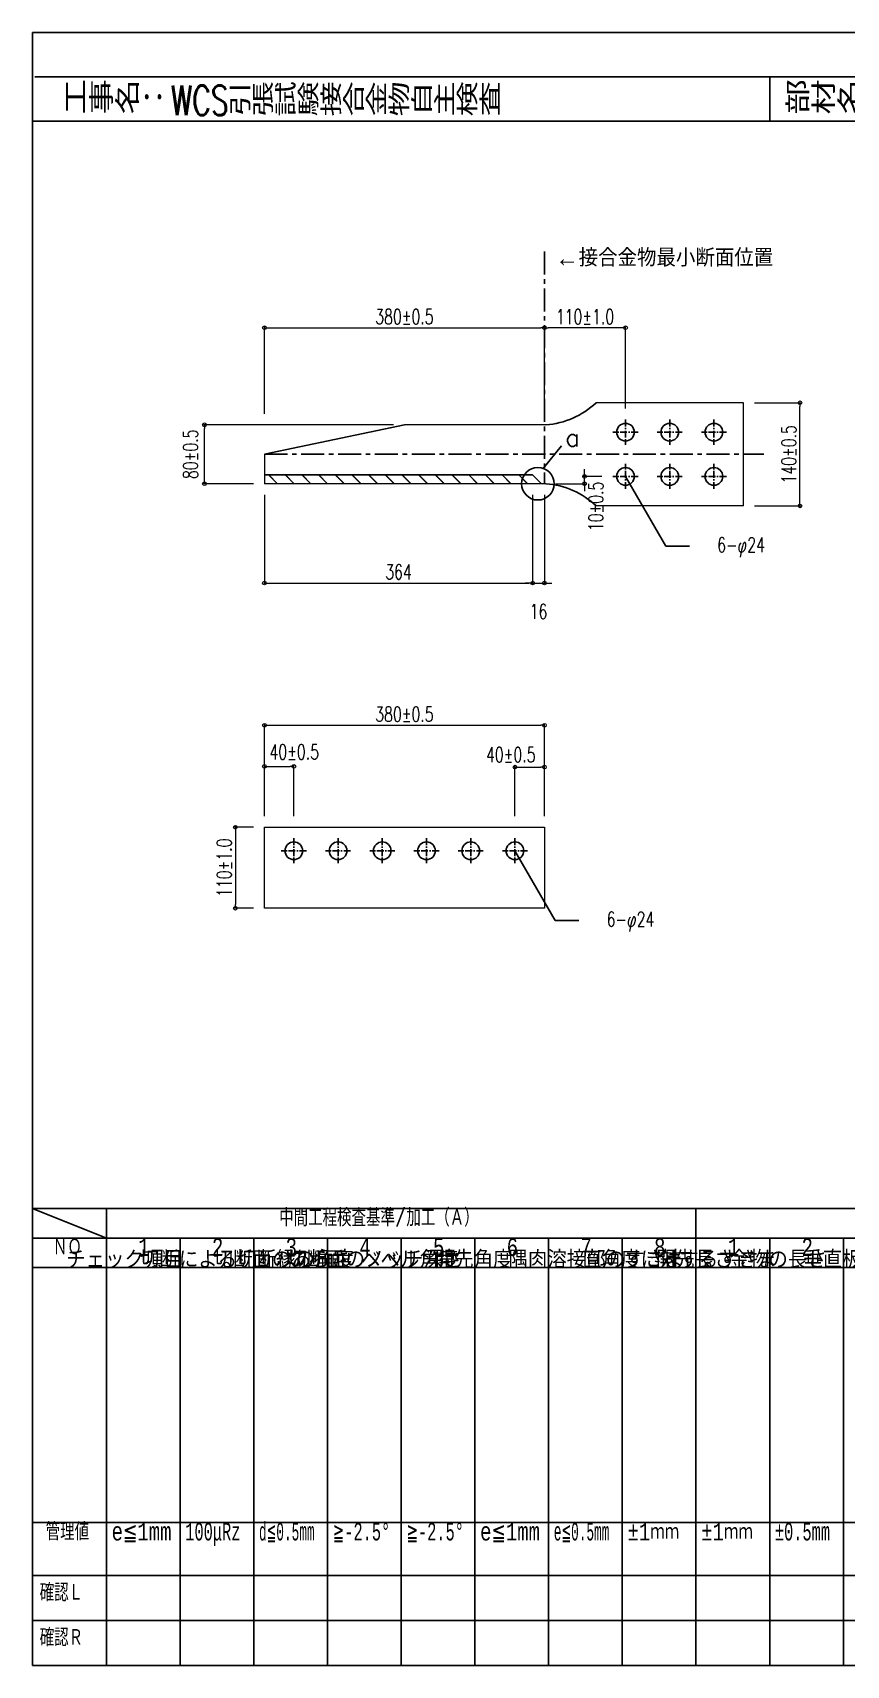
# Model space of a CAD drawing. Header units: millimetres. Extents: x 0 to 29624, y 0 to 14691.
# Drawn here: x 11269 to 12373, y 4832 to 7048 of the extents above; entities that cross this region are included whole.
import ezdxf
from ezdxf.enums import TextEntityAlignment as Align

# ---------------------------------------------------------------- set-up
doc = ezdxf.new("R2010")
doc.units = ezdxf.units.MM
doc.header["$LTSCALE"] = 5
doc.linetypes.add('CENTER1', pattern=[10, 6.25, -1.25, 1.25, -1.25])
doc.linetypes.add('JIS_08_50', pattern=[53, 50, -1.125, 0.75, -1.125])
doc.layers.get('0').update_dxf_attribs({"color": 255})
doc.layers.get('DEFPOINTS').update_dxf_attribs({"color": 255})
for name, color, linetype in [('CENTER', 2, 'JIS_08_50'), ('LAYER6', 7, 'Continuous'), ('寸法', 4, 'Continuous'), ('文字', 7, 'Continuous'), ('溶接', 241, 'Continuous'), ('金物', 142, 'Continuous')]:
    doc.layers.add(name, color=color, linetype=linetype)
doc.styles.add('DLSTANDARD1', font='monotxt.shx', dxfattribs={"width": 0.6, "bigfont": 'extfont'})
doc.styles.add('KANJI', font='simplex.shx', dxfattribs={"width": 0.7, "bigfont": 'extfont2.shx'})
doc.styles.get("Standard").update_dxf_attribs({"font": 'simplex.shx', "width": 0.7, "height": 2.5, "bigfont": '@extfont2.shx'})
doc.styles.add('SUNPOU', font='simplex.shx', dxfattribs={"width": 0.7, "bigfont": 'extfont2.shx'})
doc.styles.add('TATEGAKI', font='txt', dxfattribs={"bigfont": 'bigfont.shx'})
doc.dimstyles.new('一般寸法-小さめ', dxfattribs={"dimscale": 10, "dimtxt": 2, "dimasz": 0.5, "dimexe": 0.125, "dimexo": 1.5, "dimgap": 0.5, "dimtad": 1, "dimtxsty": 'KANJI', "dimblk": 'ORIGIN', "dimcen": 0, "dimclrd": 256, "dimclre": 256, "dimclrt": 256, "dimadec": 0, "dimazin": 0, "dimtfac": 1, "dimtmove": 2, "dimatfit": 2, "dimfxl": 0, "dimtolj": 2, "dimlwd": 5, "dimlwe": 5, "dimarcsym": 0})

# ---------------------------------------------------------------- blocks, each defined once
blk = doc.blocks.new('_Origin')
at = {"color": 0, "linetype": 'ByBlock', "lineweight": -2}
blk.add_line((0, 0), (-1, 0), dxfattribs=at)
blk.add_circle((0, 0), 0.5, dxfattribs=at)
blk = doc.blocks.new('*D604')
at = {"layer": 'DEFPOINTS', "color": 0, "linetype": 'Continuous', "transparency": 16777216}
for p in [(11583.6, 6435.7), (11947.6, 6435.7), (11947.6, 6301)]:
    blk.add_point(p, dxfattribs=at)
at = {"layer": '寸法', "linetype": 'Continuous', "lineweight": 5, "transparency": 16777216}
for p, q in [((11583.6, 6420.7), (11583.6, 6299.8)), ((11947.6, 6420.7), (11947.6, 6299.8)), ((11588.6, 6301), (11942.6, 6301))]:
    blk.add_line(p, q, dxfattribs=at)
at = {"layer": '寸法', "linetype": 'Continuous', "lineweight": 5, "transparency": 16777216, "xscale": 5, "yscale": 5, "zscale": 5, "rotation": 180}
blk.add_blockref('_Origin', (11583.6, 6301), dxfattribs=at)
at = {"layer": '寸法', "linetype": 'Continuous', "lineweight": 5, "transparency": 16777216, "xscale": 5, "yscale": 5, "zscale": 5}
blk.add_blockref('_Origin', (11947.6, 6301), dxfattribs=at)
at = {"layer": '寸法', "linetype": 'Continuous', "transparency": 16777216, "insert": (11765.6, 6316), "char_height": 20, "attachment_point": 5, "style": 'KANJI'}
blk.add_mtext('\\A2;364', dxfattribs=at)
blk = doc.blocks.new('*D605')
at = {"layer": 'DEFPOINTS', "color": 0, "linetype": 'Continuous', "transparency": 16777216}
for p in [(11947.6, 6435.7), (11963.6, 6435.7), (11963.6, 6301)]:
    blk.add_point(p, dxfattribs=at)
at = {"layer": '寸法', "linetype": 'Continuous', "lineweight": 5, "transparency": 16777216}
for p, q in [((11947.6, 6420.7), (11947.6, 6299.8)), ((11963.6, 6420.7), (11963.6, 6299.8)), ((11942.6, 6301), (11937.6, 6301)), ((11947.6, 6301), (11963.6, 6301)), ((11968.6, 6301), (11973.6, 6301))]:
    blk.add_line(p, q, dxfattribs=at)
at = {"layer": '寸法', "linetype": 'Continuous', "lineweight": 5, "transparency": 16777216, "xscale": 5, "yscale": 5, "zscale": 5}
blk.add_blockref('_Origin', (11947.6, 6301), dxfattribs=at)
at = {"layer": '寸法', "linetype": 'Continuous', "lineweight": 5, "transparency": 16777216, "xscale": 5, "yscale": 5, "zscale": 5, "rotation": 180}
blk.add_blockref('_Origin', (11963.6, 6301), dxfattribs=at)
at = {"layer": '寸法', "linetype": 'Continuous', "transparency": 16777216, "insert": (11955.6, 6262.3), "char_height": 20, "attachment_point": 5, "style": 'KANJI'}
blk.add_mtext('\\A2;16', dxfattribs=at)
blk = doc.blocks.new('*D614')
at = {"layer": 'DEFPOINTS', "color": 0, "transparency": 16777216}
for p in [(11963.6, 6435.7), (12018, 6445.7), (12056.6, 6445.7)]:
    blk.add_point(p, dxfattribs=at)
at = {"layer": '寸法', "lineweight": 5, "transparency": 16777216}
for p, q in [((12018, 6450.7), (12018, 6455.7)), ((11978.6, 6435.7), (12019.3, 6435.7)), ((12041.6, 6445.7), (12016.8, 6445.7)), ((12018, 6435.7), (12018, 6445.7)), ((12018, 6430.7), (12018, 6425.7))]:
    blk.add_line(p, q, dxfattribs=at)
at = {"layer": '寸法', "lineweight": 5, "transparency": 16777216, "xscale": 5, "yscale": 5, "zscale": 5}
for p, rotation in [((12018, 6445.7), 270), ((12018, 6435.7), 90)]:
    blk.add_blockref('_Origin', p, dxfattribs=dict(at, rotation=rotation))
at = {"layer": '寸法', "transparency": 16777216, "insert": (12033.3, 6405), "char_height": 20, "attachment_point": 5, "rotation": 90, "style": 'KANJI'}
blk.add_mtext('\\A2;10±0.5', dxfattribs=at)
blk = doc.blocks.new('*D621')
at = {"layer": 'DEFPOINTS', "color": 0, "ltscale": 4, "transparency": 16777216}
for p in [(12233.6, 6545.7), (12310.3, 6545.7), (12233.6, 6405.7)]:
    blk.add_point(p, dxfattribs=at)
at = {"layer": '寸法', "lineweight": 5, "ltscale": 4, "transparency": 16777216}
for p, q in [((12248.6, 6545.7), (12311.5, 6545.7)), ((12310.3, 6410.7), (12310.3, 6540.7)), ((12248.6, 6405.7), (12311.5, 6405.7))]:
    blk.add_line(p, q, dxfattribs=at)
at = {"layer": '寸法', "lineweight": 5, "ltscale": 4, "transparency": 16777216, "xscale": 5, "yscale": 5, "zscale": 5}
for p, rotation in [((12310.3, 6545.7), 90), ((12310.3, 6405.7), 270)]:
    blk.add_blockref('_Origin', p, dxfattribs=dict(at, rotation=rotation))
at = {"layer": '寸法', "ltscale": 4, "transparency": 16777216, "insert": (12295.3, 6475.7), "char_height": 20, "attachment_point": 5, "rotation": 90, "style": 'KANJI'}
blk.add_mtext('\\A2;140±0.5', dxfattribs=at)
blk = doc.blocks.new('*D630')
at = {"layer": 'DEFPOINTS', "color": 0, "ltscale": 4, "transparency": 16777216}
for p in [(11502.2, 6515.7), (11773.6, 6515.7), (11583.6, 6435.7)]:
    blk.add_point(p, dxfattribs=at)
at = {"layer": '寸法', "lineweight": 5, "ltscale": 4, "transparency": 16777216}
for p, q in [((11758.6, 6515.7), (11501, 6515.7)), ((11502.2, 6440.7), (11502.2, 6510.7)), ((11568.6, 6435.7), (11501, 6435.7))]:
    blk.add_line(p, q, dxfattribs=at)
at = {"layer": '寸法', "lineweight": 5, "ltscale": 4, "transparency": 16777216, "xscale": 5, "yscale": 5, "zscale": 5}
for p, rotation in [((11502.2, 6515.7), 90), ((11502.2, 6435.7), 270)]:
    blk.add_blockref('_Origin', p, dxfattribs=dict(at, rotation=rotation))
at = {"layer": '寸法', "ltscale": 4, "transparency": 16777216, "insert": (11483.5, 6475.7), "char_height": 20, "attachment_point": 5, "rotation": 90, "style": 'KANJI'}
blk.add_mtext('\\A2;80±0.5', dxfattribs=at)
blk = doc.blocks.new('*D640')
at = {"layer": 'DEFPOINTS', "color": 0, "transparency": 16777216}
for p in [(11963.6, 6647.5), (11583.6, 6515.7), (11963.6, 6515.7)]:
    blk.add_point(p, dxfattribs=at)
at = {"layer": '寸法', "lineweight": 5, "transparency": 16777216}
for p, q in [((11583.6, 6530.7), (11583.6, 6648.8)), ((11963.6, 6530.7), (11963.6, 6648.8)), ((11588.6, 6647.5), (11958.6, 6647.5))]:
    blk.add_line(p, q, dxfattribs=at)
at = {"layer": '寸法', "lineweight": 5, "transparency": 16777216, "xscale": 5, "yscale": 5, "zscale": 5, "rotation": 180}
blk.add_blockref('_Origin', (11583.6, 6647.5), dxfattribs=at)
at = {"layer": '寸法', "lineweight": 5, "transparency": 16777216, "xscale": 5, "yscale": 5, "zscale": 5}
blk.add_blockref('_Origin', (11963.6, 6647.5), dxfattribs=at)
at = {"layer": '寸法', "transparency": 16777216, "insert": (11773.6, 6662.5), "char_height": 20, "attachment_point": 5, "style": 'KANJI'}
blk.add_mtext('\\A2;380±0.5', dxfattribs=at)
blk = doc.blocks.new('*D641')
at = {"layer": 'DEFPOINTS', "color": 0, "transparency": 16777216}
for p in [(11963.6, 6647.5), (11963.6, 6515.7), (12073.6, 6522.7)]:
    blk.add_point(p, dxfattribs=at)
at = {"layer": '寸法', "lineweight": 5, "transparency": 16777216}
for p, q in [((11963.6, 6530.7), (11963.6, 6648.8)), ((12073.6, 6537.7), (12073.6, 6648.8)), ((12068.6, 6647.5), (11968.6, 6647.5))]:
    blk.add_line(p, q, dxfattribs=at)
at = {"layer": '寸法', "lineweight": 5, "transparency": 16777216, "xscale": 5, "yscale": 5, "zscale": 5, "rotation": 180}
blk.add_blockref('_Origin', (11963.6, 6647.5), dxfattribs=at)
at = {"layer": '寸法', "lineweight": 5, "transparency": 16777216, "xscale": 5, "yscale": 5, "zscale": 5}
blk.add_blockref('_Origin', (12073.6, 6647.5), dxfattribs=at)
at = {"layer": '寸法', "transparency": 16777216, "insert": (12018.6, 6662.5), "char_height": 20, "attachment_point": 5, "style": 'KANJI'}
blk.add_mtext('\\A2;110±1.0', dxfattribs=at)
blk = doc.blocks.new('*D656')
at = {"layer": 'DEFPOINTS', "color": 0, "ltscale": 4, "transparency": 16777216}
for p in [(11623.6, 6052.1), (11583.6, 5969.6), (11623.6, 5969.6)]:
    blk.add_point(p, dxfattribs=at)
at = {"layer": '寸法', "lineweight": 5, "ltscale": 4, "transparency": 16777216}
for p, q in [((11583.6, 5984.6), (11583.6, 6053.4)), ((11588.6, 6052.1), (11618.6, 6052.1)), ((11623.6, 5984.6), (11623.6, 6053.4))]:
    blk.add_line(p, q, dxfattribs=at)
at = {"layer": '寸法', "lineweight": 5, "ltscale": 4, "transparency": 16777216, "xscale": 5, "yscale": 5, "zscale": 5, "rotation": 180}
blk.add_blockref('_Origin', (11583.6, 6052.1), dxfattribs=at)
at = {"layer": '寸法', "lineweight": 5, "ltscale": 4, "transparency": 16777216, "xscale": 5, "yscale": 5, "zscale": 5}
blk.add_blockref('_Origin', (11623.6, 6052.1), dxfattribs=at)
at = {"layer": '寸法', "ltscale": 4, "transparency": 16777216, "insert": (11624.1, 6071.7), "char_height": 20, "attachment_point": 5, "style": 'KANJI'}
blk.add_mtext('\\A2;40±0.5', dxfattribs=at)
blk = doc.blocks.new('*D657')
at = {"layer": 'DEFPOINTS', "color": 0, "ltscale": 4, "transparency": 16777216}
for p in [(11963.6, 6051.1), (11923.6, 5969.6), (11963.6, 5969.6)]:
    blk.add_point(p, dxfattribs=at)
at = {"layer": '寸法', "lineweight": 5, "ltscale": 4, "transparency": 16777216}
for p, q in [((11923.6, 5984.6), (11923.6, 6052.3)), ((11928.6, 6051.1), (11958.6, 6051.1)), ((11963.6, 5984.6), (11963.6, 6052.3))]:
    blk.add_line(p, q, dxfattribs=at)
at = {"layer": '寸法', "lineweight": 5, "ltscale": 4, "transparency": 16777216, "xscale": 5, "yscale": 5, "zscale": 5, "rotation": 180}
blk.add_blockref('_Origin', (11923.6, 6051.1), dxfattribs=at)
at = {"layer": '寸法', "lineweight": 5, "ltscale": 4, "transparency": 16777216, "xscale": 5, "yscale": 5, "zscale": 5}
blk.add_blockref('_Origin', (11963.6, 6051.1), dxfattribs=at)
at = {"layer": '寸法', "ltscale": 4, "transparency": 16777216, "insert": (11917.9, 6068), "char_height": 20, "attachment_point": 5, "style": 'KANJI'}
blk.add_mtext('\\A2;40±0.5', dxfattribs=at)
blk = doc.blocks.new('*D658')
at = {"layer": 'DEFPOINTS', "color": 0, "ltscale": 4, "transparency": 16777216}
for p in [(11963.6, 6107.9), (11583.6, 6002.6), (11963.6, 5969.6)]:
    blk.add_point(p, dxfattribs=at)
at = {"layer": '寸法', "lineweight": 5, "ltscale": 4, "transparency": 16777216}
for p, q in [((11583.6, 6017.6), (11583.6, 6109.1)), ((11588.6, 6107.9), (11958.6, 6107.9)), ((11963.6, 5984.6), (11963.6, 6109.1))]:
    blk.add_line(p, q, dxfattribs=at)
at = {"layer": '寸法', "lineweight": 5, "ltscale": 4, "transparency": 16777216, "xscale": 5, "yscale": 5, "zscale": 5, "rotation": 180}
blk.add_blockref('_Origin', (11583.6, 6107.9), dxfattribs=at)
at = {"layer": '寸法', "lineweight": 5, "ltscale": 4, "transparency": 16777216, "xscale": 5, "yscale": 5, "zscale": 5}
blk.add_blockref('_Origin', (11963.6, 6107.9), dxfattribs=at)
at = {"layer": '寸法', "ltscale": 4, "transparency": 16777216, "insert": (11773.6, 6122.9), "char_height": 20, "attachment_point": 5, "style": 'KANJI'}
blk.add_mtext('\\A2;380±0.5', dxfattribs=at)
blk = doc.blocks.new('*D667')
at = {"layer": 'DEFPOINTS', "color": 0, "ltscale": 4, "transparency": 16777216}
for p in [(11583.6, 5969.6), (11544.2, 5859.6), (11583.6, 5859.6)]:
    blk.add_point(p, dxfattribs=at)
at = {"layer": '寸法', "lineweight": 5, "ltscale": 4, "transparency": 16777216}
for p, q in [((11568.6, 5969.6), (11542.9, 5969.6)), ((11544.2, 5964.6), (11544.2, 5864.6)), ((11568.6, 5859.6), (11542.9, 5859.6))]:
    blk.add_line(p, q, dxfattribs=at)
at = {"layer": '寸法', "lineweight": 5, "ltscale": 4, "transparency": 16777216, "xscale": 5, "yscale": 5, "zscale": 5}
for p, rotation in [((11544.2, 5969.6), 90), ((11544.2, 5859.6), 270)]:
    blk.add_blockref('_Origin', p, dxfattribs=dict(at, rotation=rotation))
at = {"layer": '寸法', "ltscale": 4, "transparency": 16777216, "insert": (11529.2, 5914.6), "char_height": 20, "attachment_point": 5, "rotation": 90, "style": 'KANJI'}
blk.add_mtext('\\A2;110±1.0', dxfattribs=at)

msp = doc.modelspace()

# ---------------------------------------------------------------- hatches: boundary and pattern name
at = {"layer": '溶接', "ltscale": 6}
h = msp.add_hatch(dxfattribs=at)
h.set_pattern_fill('JIS_LC_20', color=256, scale=0.8, angle=90)
h.set_pattern_definition([(135, (9679.567, 3356.727), (-11.31371, -11.31371), []), (135, (9679.567, 3357.047), (-11.31371, -11.31371), [])])
h.paths.add_polyline_path([(11767.567, 6435.727), (11588.567, 6435.727), (11588.567, 6447.727), (11767.567, 6447.727)])
h.paths.add_polyline_path([(11947.567, 6435.727), (11767.567, 6435.727), (11767.567, 6447.727), (11947.567, 6447.727)])
h.paths.add_polyline_path([(11945.567, 6435.727), (11947.567, 6441.727)], flags=17)

# ---------------------------------------------------------------- linework, layer by layer
at = {"linetype": 'Continuous', "lineweight": -3}
for p, q in [((11272, 6988), (14476, 6988)), ((12269.183, 6928), (12269.183, 6988)), ((11269.183, 6928), (14473.183, 6928)), ((11269.183, 5452), (14473.183, 5452)), ((11269.183, 5412), (14473.183, 5412)), ((11269.183, 5372), (14169.183, 5372)), ((11269.183, 5025.709), (14169.183, 5025.709)), ((11269.183, 4953.936), (14169.183, 4953.936)), ((11269.183, 4892.968), (14169.183, 4892.968))]:
    msp.add_line(p, q, dxfattribs=at)
msp.add_lwpolyline([(11269.183, 7048), (14473.183, 7048), (14473.183, 4832), (11269.183, 4832)], close=True, dxfattribs=at)
at = {"layer": 'CENTER', "linetype": 'CENTER1'}
msp.add_line((11963.567, 6750.887), (11963.567, 6435.727), dxfattribs=at)
at = {"layer": '寸法', "linetype": 'CENTER1', "ltscale": 0.3}
for p, q in [((12073.567, 6522.727), (12073.567, 6488.727)), ((12133.567, 6522.727), (12133.567, 6488.727)), ((12193.567, 6522.727), (12193.567, 6488.727)), ((12090.567, 6505.727), (12056.567, 6505.727)), ((12150.567, 6505.727), (12116.567, 6505.727)), ((12210.567, 6505.727), (12176.567, 6505.727)), ((12073.567, 6428.727), (12073.567, 6462.727)), ((12133.567, 6428.727), (12133.567, 6462.727)), ((12193.567, 6428.727), (12193.567, 6462.727)), ((12090.567, 6445.727), (12056.567, 6445.727)), ((12150.567, 6445.727), (12116.567, 6445.727)), ((12210.567, 6445.727), (12176.567, 6445.727)), ((11623.567, 5954.585), (11623.567, 5920.585)), ((11683.567, 5954.585), (11683.567, 5920.585)), ((11743.567, 5954.585), (11743.567, 5920.585)), ((11803.567, 5954.585), (11803.567, 5920.585)), ((11863.567, 5954.585), (11863.567, 5920.585)), ((11923.567, 5954.585), (11923.567, 5920.585)), ((11640.567, 5937.585), (11606.567, 5937.585)), ((11700.567, 5937.585), (11666.567, 5937.585)), ((11760.567, 5937.585), (11726.567, 5937.585)), ((11820.567, 5937.585), (11786.567, 5937.585)), ((11880.567, 5937.585), (11846.567, 5937.585)), ((11940.567, 5937.585), (11906.567, 5937.585))]:
    msp.add_line(p, q, dxfattribs=at)
at = {"layer": '寸法', "linetype": 'CENTER1'}
msp.add_line((11583.567, 6475.727), (12261.221, 6475.727), dxfattribs=at)
at = {"layer": '寸法', "ltscale": 4}
msp.add_line((11961.673, 6456.624), (11986.71, 6487.011), dxfattribs=at)
at = {"layer": '寸法'}
for p, q in [((12073.567, 6445.727), (12128.211, 6351.081)), ((12128.211, 6351.081), (12160.358, 6351.081)), ((11923.567, 5937.585), (11978.211, 5842.939)), ((11978.211, 5842.939), (12010.358, 5842.939))]:
    msp.add_line(p, q, dxfattribs=at)
at = {"layer": '寸法', "linetype": 'Continuous'}
for p, q in [((11369.183, 5412), (11269.183, 5452)), ((11369.183, 4832), (11369.183, 5452)), ((12169.183, 4832), (12169.183, 5452)), ((11469.183, 4832), (11469.183, 5412)), ((11569.183, 4832), (11569.183, 5412)), ((11669.183, 4832), (11669.183, 5412)), ((11769.183, 4832), (11769.183, 5412)), ((11869.183, 4832), (11869.183, 5412)), ((11969.183, 4832), (11969.183, 5412)), ((12069.183, 4832), (12069.183, 5412)), ((12269.183, 4832), (12269.183, 5412)), ((12369.183, 4832), (12369.183, 5412))]:
    msp.add_line(p, q, dxfattribs=at)
msp.add_circle((11954.667, 6435.727), 22.04, dxfattribs=at)
at = {"layer": '溶接'}
msp.add_line((11947.567, 6447.727), (11583.567, 6447.727), dxfattribs=at)
at = {"layer": '溶接', "linetype": 'Continuous'}
msp.add_line((11947.567, 6447.727), (11959.567, 6435.727), dxfattribs=at)
at = {"layer": '金物', "lineweight": 18}
for p, q in [((12233.567, 6545.727), (12033.567, 6545.727)), ((12233.567, 6405.727), (12233.567, 6545.727)), ((11965.567, 6515.727), (11773.567, 6515.727)), ((11583.567, 6475.727), (11583.567, 6435.727)), ((11965.567, 6435.727), (11583.567, 6435.727)), ((12233.567, 6405.727), (12033.567, 6405.727)), ((11583.567, 5859.585), (11583.567, 5969.585)), ((11583.567, 5969.585), (11963.567, 5969.585)), ((11963.567, 5969.585), (11963.567, 5859.585)), ((11963.567, 5859.585), (11583.567, 5859.585))]:
    msp.add_line(p, q, dxfattribs=at)
at = {"layer": '金物'}
msp.add_line((11583.567, 6475.727), (11773.567, 6515.727), dxfattribs=at)
at = {"layer": '金物', "ltscale": 2.5}
for centre in [(12073.567, 6505.727), (12133.567, 6505.727), (12193.567, 6505.727), (12073.567, 6445.727), (12133.567, 6445.727), (12193.567, 6445.727), (11623.567, 5937.585), (11683.567, 5937.585), (11743.567, 5937.585), (11803.567, 5937.585), (11863.567, 5937.585), (11923.567, 5937.585)]:
    msp.add_circle(centre, 12, dxfattribs=at)
at = {"layer": '金物', "ltscale": 2}
for centre, start, end in [((11957.777, 6625.451), 274.060941, 313.550946), ((11957.777, 6326.003), 46.449054, 85.939059)]:
    msp.add_arc(centre, 110, start, end, dxfattribs=at)

# ---------------------------------------------------------------- texts
at = {"layer": 'LAYER6', "color": 0, "linetype": 'Continuous', "lineweight": -3, "width": 0.8}
for s, p in [('工事名：', (11309.191, 6938.926)), ('部材名：', (12289.017, 6938.926))]:
    msp.add_text(s, height=40, dxfattribs=at).set_placement(p)
at = {"layer": 'LAYER6', "color": 0, "linetype": 'Continuous', "lineweight": -3, "insert": (11457.04, 6976.098), "char_height": 40, "width": 924.29947, "attachment_point": 1}
msp.add_mtext('WCS引張試験接合金物自主検査', dxfattribs=at)
at = {"layer": '寸法', "ltscale": 4, "style": 'SUNPOU'}
for s, p in [('←接合金物最小断面位置', (12273.967, 6742.595)), ('a', (12011.454, 6498.511))]:
    msp.add_text(s, height=24, dxfattribs=at).set_placement(p, align=Align.MIDDLE_RIGHT)
at = {"layer": '寸法', "char_height": 20, "width": 98.97993, "attachment_point": 3}
for insert in [(12262.745, 6362.805), (12112.745, 5854.662)]:
    msp.add_mtext('6-φ24', dxfattribs=dict(at, insert=insert))
at = {"layer": '文字', "color": 0, "linetype": 'Continuous', "ltscale": 6, "style": 'DLSTANDARD1'}
for s, width, p in [('中間工程検査基準/加工（Ａ）', 0.74375, (11603.63, 5420.574)), ('ＮＯ', 0.74375, (11296.646, 5380.574)), ('1', 0.74375, (11412.39, 5380.574)), ('2', 0.74375, (11512.39, 5380.574)), ('3', 0.74375, (11612.39, 5380.574)), ('4', 0.74375, (11712.39, 5380.574)), ('5', 0.74375, (11812.39, 5380.574)), ('6', 0.74375, (11912.39, 5380.574)), ('7', 0.74375, (12012.39, 5380.574)), ('1', 0.74375, (12212.39, 5380.574)), ('2', 0.74375, (12312.39, 5380.574)), ('管理値', 0.74375, (11286.831, 4994.284)), ('e≦1mm', 0.74375, (11376.277, 4994.284)), ('100μRz', 0.6, (11476.277, 4994.284)), ('d≦0.5mm', 0.5, (11576.277, 4994.284)), ('≧-2.5°', 0.6, (11676.277, 4994.284)), ('≧-2.5°', 0.6, (11776.277, 4994.284)), ('e≦1mm', 0.74375, (11876.277, 4994.284)), ('e≦0.5mm', 0.5, (11976.277, 4994.284)), ('±1ｍｍ', 0.74375, (12176.277, 4994.284)), ('±0.5mm', 0.6, (12276.277, 4994.284)), ('確認Ｌ', 0.74375, (11278.705, 4911.593)), ('確認Ｒ', 0.74375, (11278.705, 4850.625))]:
    msp.add_text(s, height=24, dxfattribs=dict(at, width=width)).set_placement(p, align=Align.BOTTOM_LEFT)
at = {"layer": '文字', "color": 1, "linetype": 'Continuous', "ltscale": 6, "style": 'DLSTANDARD1', "width": 0.74375}
for s, p in [('8', (12112.39, 5380.574)), ('±1ｍｍ', (12076.277, 4994.284))]:
    msp.add_text(s, height=24, dxfattribs=at).set_placement(p, align=Align.BOTTOM_LEFT)
at = {"layer": '文字', "color": 0, "linetype": 'Continuous', "ltscale": 6, "style": 'TATEGAKI'}
for s, p in [('チェック項目', (11314.659, 5363.673)), ('切断による切断縁の角度', (11414.659, 5363.673)), ('切断面のあらさ', (11514.659, 5363.673)), ('切断面のノッチ深さ', (11614.659, 5363.673)), ('ベベル角度', (11714.659, 5363.673)), ('開先角度', (11814.659, 5363.673)), ('隅肉溶接部のすきま', (11914.659, 5363.673)), ('直角度に対するすきま', (12014.659, 5363.673)), ('金物の長さ', (12214.659, 5363.673)), ('垂直板平面曲がり', (12314.659, 5363.673))]:
    msp.add_text(s, height=24, dxfattribs=at).set_placement(p, align=Align.BOTTOM_LEFT)
at = {"layer": '文字', "color": 1, "linetype": 'Continuous', "ltscale": 6, "style": 'TATEGAKI'}
msp.add_text('開先長さ', height=24, dxfattribs=at).set_placement((12114.659, 5363.673), align=Align.BOTTOM_LEFT)

# ---------------------------------------------------------------- dimensions: what is measured, and where the dimension line sits
at = {"layer": '寸法'}
for p1, text, picture, middle in [((11583.567, 6515.727), '380±0.5', '*D640', (11773.567, 6662.522)), ((12073.567, 6522.727), '110±1.0', '*D641', (12018.567, 6662.522))]:
    dim = msp.add_linear_dim(base=(11963.567, 6647.522), p1=p1, p2=(11963.567, 6515.727), text=text, dimstyle='一般寸法-小さめ', dxfattribs=at)
    dim.commit()
    dim.dimension.update_dxf_attribs({"geometry": picture, "text_midpoint": middle})
at = {"layer": '寸法', "ltscale": 4}
for base, p1, p2, angle, text, picture, middle in [((12310.29, 6545.727), (12233.567, 6405.727), (12233.567, 6545.727), 90, '140±0.5', '*D621', (12295.29, 6475.727)), ((11502.202, 6515.727), (11583.567, 6435.727), (11773.567, 6515.727), 90, '80±0.5', '*D630', (11483.452, 6475.727)), ((11544.187, 5859.585), (11583.567, 5969.585), (11583.567, 5859.585), 270, '110±1.0', '*D667', (11529.187, 5914.585))]:
    dim = msp.add_linear_dim(base=base, p1=p1, p2=p2, angle=angle, text=text, dimstyle='一般寸法-小さめ', dxfattribs=at)
    dim.commit()
    dim.dimension.update_dxf_attribs({"geometry": picture, "text_midpoint": middle})
at = {"layer": '寸法'}
dim = msp.add_linear_dim(base=(12018.012, 6445.727), p1=(11963.567, 6435.727), p2=(12056.567, 6445.727), angle=90, text='10±0.5', dimstyle='一般寸法-小さめ', dxfattribs=at)
dim.commit()
dim.dimension.update_dxf_attribs({"geometry": '*D614', "text_midpoint": (12033.315, 6404.956), "dimtype": 160})
at = {"layer": '寸法', "linetype": 'Continuous'}
for base, p1, p2, picture, middle in [((11947.567, 6301.042), (11583.567, 6435.727), (11947.567, 6435.727), '*D604', (11765.567, 6316.042)), ((11963.567, 6301.042), (11947.567, 6435.727), (11963.567, 6435.727), '*D605', (11955.567, 6262.292))]:
    dim = msp.add_linear_dim(base=base, p1=p1, p2=p2, dimstyle='一般寸法-小さめ', dxfattribs=at)
    dim.commit()
    dim.dimension.update_dxf_attribs({"geometry": picture, "text_midpoint": middle})
at = {"layer": '寸法', "ltscale": 4}
dim = msp.add_linear_dim(base=(11963.567, 6107.88), p1=(11583.567, 6002.63), p2=(11963.567, 5969.585), text='380±0.5', dimstyle='一般寸法-小さめ', dxfattribs=at)
dim.commit()
dim.dimension.update_dxf_attribs({"geometry": '*D658', "text_midpoint": (11773.567, 6122.88)})
for base, p1, p2, picture, middle in [((11623.567, 6052.133), (11583.567, 5969.585), (11623.567, 5969.585), '*D656', (11624.135, 6071.654)), ((11963.567, 6051.066), (11923.567, 5969.585), (11963.567, 5969.585), '*D657', (11917.948, 6067.96))]:
    dim = msp.add_linear_dim(base=base, p1=p1, p2=p2, text='40±0.5', dimstyle='一般寸法-小さめ', dxfattribs=at)
    dim.commit()
    dim.dimension.update_dxf_attribs({"geometry": picture, "text_midpoint": middle, "dimtype": 160})

doc.saveas('drawing.dxf')
